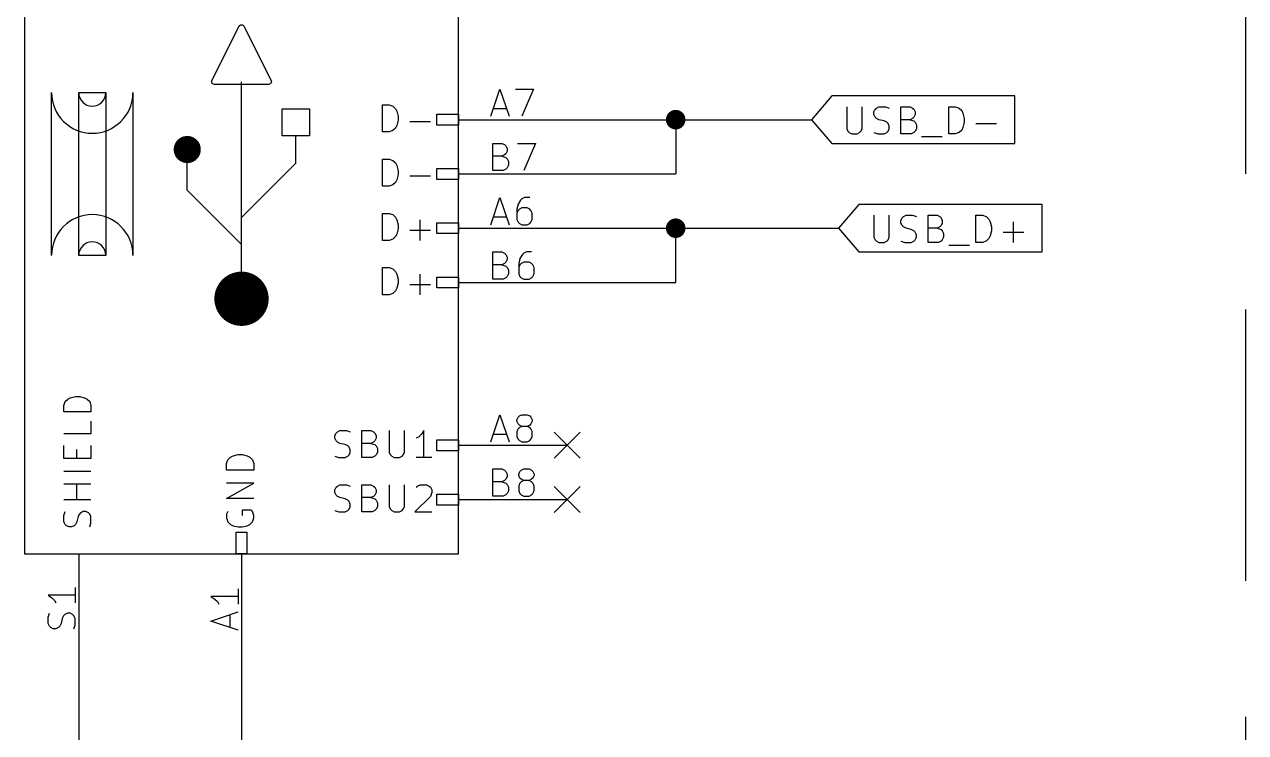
# Model space of a CAD drawing. Extents: x 0.4 to 16.1, y -11.3 to -0.4.
# Drawn here: x 1.65 to 3.9, y -2.779 to -1.474 of the extents above; entities that cross this region are included whole.
import ezdxf

# ---------------------------------------------------------------- set-up
doc = ezdxf.new("R2010")
doc.units = 0
doc.header["$MEASUREMENT"] = 0
doc.linetypes.add('DASHED', pattern=[0.75, 0.5, -0.25])
for name, color, linetype in [('BLUE4', 5, 'CONTINUOUS'), ('BROWN2', 54, 'CONTINUOUS'), ('CYAN2', 4, 'CONTINUOUS'), ('LYELLOW', 51, 'CONTINUOUS'), ('MAGENTA2', 6, 'CONTINUOUS'), ('MAGENTA3', 221, 'CONTINUOUS'), ('RED3', 11, 'CONTINUOUS')]:
    doc.layers.add(name, color=color, linetype=linetype)

msp = doc.modelspace()

# ---------------------------------------------------------------- linework, layer by layer
at = {"layer": 'BLUE4', "linetype": 'CONTINUOUS'}
for p, q in [((2.50952, -1.64362), (2.52619, -1.59362)), ((2.52619, -1.59362), (2.54285, -1.64362)), ((2.55476, -1.59362), (2.58809, -1.59362)), ((2.58809, -1.59362), (2.56667, -1.64362)), ((2.51428, -1.62933), (2.53809, -1.62933)), ((2.51309, -1.74362), (2.51309, -1.69362)), ((2.51309, -1.69362), (2.52976, -1.69362)), ((2.52976, -1.69362), (2.53452, -1.696)), ((2.53452, -1.696), (2.5369, -1.69838)), ((2.5369, -1.69838), (2.53928, -1.70314)), ((2.53928, -1.7079), (2.5369, -1.71267)), ((2.53928, -1.70314), (2.53928, -1.7079)), ((2.55833, -1.69362), (2.59167, -1.69362)), ((2.59167, -1.69362), (2.57024, -1.74362)), ((2.52976, -1.71743), (2.51309, -1.71743)), ((2.53452, -1.71505), (2.52976, -1.71743)), ((2.52976, -1.71743), (2.5369, -1.71981)), ((2.5369, -1.71267), (2.53452, -1.71505)), ((2.5369, -1.71981), (2.53928, -1.72219)), ((2.53928, -1.72219), (2.54167, -1.72695)), ((2.54167, -1.72695), (2.54167, -1.73409)), ((2.53214, -1.74362), (2.51309, -1.74362)), ((2.5369, -1.74124), (2.53214, -1.74362)), ((2.53928, -1.73885), (2.5369, -1.74124)), ((2.54167, -1.73409), (2.53928, -1.73885)), ((2.50952, -1.84362), (2.52619, -1.79362)), ((2.52619, -1.79362), (2.54285, -1.84362)), ((2.56428, -1.79838), (2.55952, -1.80552)), ((2.56667, -1.796), (2.56428, -1.79838)), ((2.57143, -1.79362), (2.56667, -1.796)), ((2.58095, -1.79362), (2.57143, -1.79362)), ((2.55952, -1.80552), (2.55714, -1.81505)), ((2.55714, -1.81505), (2.55714, -1.83409)), ((2.55952, -1.81743), (2.55714, -1.82219)), ((2.5619, -1.81505), (2.55952, -1.81743)), ((2.56667, -1.81267), (2.5619, -1.81505)), ((2.57619, -1.81267), (2.56667, -1.81267)), ((2.58095, -1.81505), (2.57619, -1.81267)), ((2.58333, -1.81743), (2.58095, -1.81505)), ((2.58571, -1.82219), (2.58333, -1.81743)), ((2.58571, -1.83409), (2.58571, -1.82219)), ((2.51428, -1.82933), (2.53809, -1.82933)), ((2.55714, -1.83409), (2.55952, -1.83885)), ((2.55952, -1.83885), (2.5619, -1.84124)), ((2.5619, -1.84124), (2.56667, -1.84362)), ((2.56667, -1.84362), (2.57619, -1.84362)), ((2.57619, -1.84362), (2.58095, -1.84124)), ((2.58095, -1.84124), (2.58333, -1.83885)), ((2.58333, -1.83885), (2.58571, -1.83409)), ((2.51309, -1.94362), (2.51309, -1.89362)), ((2.51309, -1.89362), (2.52976, -1.89362)), ((2.52976, -1.89362), (2.53452, -1.896)), ((2.53452, -1.896), (2.5369, -1.89838)), ((2.5369, -1.89838), (2.53928, -1.90314)), ((2.53928, -1.9079), (2.5369, -1.91267)), ((2.53928, -1.90314), (2.53928, -1.9079)), ((2.56309, -1.90552), (2.56071, -1.91505)), ((2.56785, -1.89838), (2.56309, -1.90552)), ((2.57024, -1.896), (2.56785, -1.89838)), ((2.575, -1.89362), (2.57024, -1.896)), ((2.58452, -1.89362), (2.575, -1.89362)), ((2.52976, -1.91743), (2.51309, -1.91743)), ((2.53452, -1.91505), (2.52976, -1.91743)), ((2.52976, -1.91743), (2.5369, -1.91981)), ((2.5369, -1.91267), (2.53452, -1.91505)), ((2.5369, -1.91981), (2.53928, -1.92219)), ((2.53928, -1.92219), (2.54167, -1.92695)), ((2.54167, -1.93409), (2.53928, -1.93885)), ((2.54167, -1.92695), (2.54167, -1.93409)), ((2.56071, -1.91505), (2.56071, -1.93409)), ((2.56309, -1.91743), (2.56071, -1.92219)), ((2.56071, -1.93409), (2.56309, -1.93885)), ((2.56547, -1.91505), (2.56309, -1.91743)), ((2.57024, -1.91267), (2.56547, -1.91505)), ((2.57976, -1.91267), (2.57024, -1.91267)), ((2.58452, -1.91505), (2.57976, -1.91267)), ((2.5869, -1.91743), (2.58452, -1.91505)), ((2.58928, -1.92219), (2.5869, -1.91743)), ((2.5869, -1.93885), (2.58928, -1.93409)), ((2.58928, -1.93409), (2.58928, -1.92219)), ((2.53214, -1.94362), (2.51309, -1.94362)), ((2.5369, -1.94124), (2.53214, -1.94362)), ((2.53928, -1.93885), (2.5369, -1.94124)), ((2.56309, -1.93885), (2.56547, -1.94124)), ((2.56547, -1.94124), (2.57024, -1.94362)), ((2.57024, -1.94362), (2.57976, -1.94362)), ((2.57976, -1.94362), (2.58452, -1.94124)), ((2.58452, -1.94124), (2.5869, -1.93885)), ((2.50952, -2.24362), (2.52619, -2.19362)), ((2.52619, -2.19362), (2.54285, -2.24362)), ((2.55714, -2.20314), (2.55952, -2.19838)), ((2.55714, -2.20552), (2.55714, -2.20314)), ((2.55952, -2.19838), (2.5619, -2.196)), ((2.5619, -2.196), (2.56667, -2.19362)), ((2.56667, -2.19362), (2.57619, -2.19362)), ((2.57619, -2.19362), (2.58095, -2.196)), ((2.58095, -2.196), (2.58333, -2.19838)), ((2.58333, -2.19838), (2.58571, -2.20314)), ((2.58571, -2.20314), (2.58571, -2.20552)), ((2.55952, -2.21028), (2.55714, -2.20552)), ((2.55952, -2.21981), (2.55714, -2.22457)), ((2.55714, -2.22457), (2.55714, -2.23409)), ((2.5619, -2.21267), (2.55952, -2.21028)), ((2.5619, -2.21743), (2.55952, -2.21981)), ((2.56667, -2.21505), (2.5619, -2.21267)), ((2.56667, -2.21505), (2.5619, -2.21743)), ((2.57619, -2.21505), (2.56667, -2.21505)), ((2.58095, -2.21267), (2.57619, -2.21505)), ((2.58095, -2.21743), (2.57619, -2.21505)), ((2.58333, -2.21028), (2.58095, -2.21267)), ((2.58333, -2.21981), (2.58095, -2.21743)), ((2.58571, -2.20552), (2.58333, -2.21028)), ((2.58571, -2.22457), (2.58333, -2.21981)), ((2.58571, -2.23409), (2.58571, -2.22457)), ((2.51428, -2.22933), (2.53809, -2.22933)), ((2.55714, -2.23409), (2.55952, -2.23885)), ((2.55952, -2.23885), (2.5619, -2.24124)), ((2.5619, -2.24124), (2.56667, -2.24362)), ((2.56667, -2.24362), (2.57619, -2.24362)), ((2.57619, -2.24362), (2.58095, -2.24124)), ((2.58095, -2.24124), (2.58333, -2.23885)), ((2.58333, -2.23885), (2.58571, -2.23409)), ((2.51309, -2.34362), (2.51309, -2.29362)), ((2.51309, -2.29362), (2.52976, -2.29362)), ((2.52976, -2.29362), (2.53452, -2.296)), ((2.56547, -2.296), (2.57024, -2.29362)), ((2.57024, -2.29362), (2.57976, -2.29362)), ((2.57976, -2.29362), (2.58452, -2.296)), ((2.52976, -2.31743), (2.51309, -2.31743)), ((2.53452, -2.31505), (2.52976, -2.31743)), ((2.52976, -2.31743), (2.5369, -2.31981)), ((2.53452, -2.296), (2.5369, -2.29838)), ((2.5369, -2.31267), (2.53452, -2.31505)), ((2.5369, -2.29838), (2.53928, -2.30314)), ((2.53928, -2.3079), (2.5369, -2.31267)), ((2.53928, -2.30314), (2.53928, -2.3079)), ((2.56071, -2.30314), (2.56309, -2.29838)), ((2.56071, -2.30552), (2.56071, -2.30314)), ((2.56309, -2.31028), (2.56071, -2.30552)), ((2.56309, -2.29838), (2.56547, -2.296)), ((2.56547, -2.31267), (2.56309, -2.31028)), ((2.56547, -2.31743), (2.56309, -2.31981)), ((2.57024, -2.31505), (2.56547, -2.31267)), ((2.57024, -2.31505), (2.56547, -2.31743)), ((2.57976, -2.31505), (2.57024, -2.31505)), ((2.58452, -2.31267), (2.57976, -2.31505)), ((2.58452, -2.31743), (2.57976, -2.31505)), ((2.58452, -2.296), (2.5869, -2.29838)), ((2.5869, -2.31028), (2.58452, -2.31267)), ((2.5869, -2.31981), (2.58452, -2.31743)), ((2.5869, -2.29838), (2.58928, -2.30314)), ((2.58928, -2.30552), (2.5869, -2.31028)), ((2.58928, -2.30314), (2.58928, -2.30552)), ((2.5369, -2.31981), (2.53928, -2.32219)), ((2.53928, -2.33885), (2.5369, -2.34124)), ((2.53928, -2.32219), (2.54167, -2.32695)), ((2.54167, -2.33409), (2.53928, -2.33885)), ((2.54167, -2.32695), (2.54167, -2.33409)), ((2.56309, -2.31981), (2.56071, -2.32457)), ((2.56071, -2.32457), (2.56071, -2.33409)), ((2.56071, -2.33409), (2.56309, -2.33885)), ((2.56309, -2.33885), (2.56547, -2.34124)), ((2.58452, -2.34124), (2.5869, -2.33885)), ((2.58928, -2.32457), (2.5869, -2.31981)), ((2.5869, -2.33885), (2.58928, -2.33409)), ((2.58928, -2.33409), (2.58928, -2.32457)), ((2.53214, -2.34362), (2.51309, -2.34362)), ((2.5369, -2.34124), (2.53214, -2.34362)), ((2.56547, -2.34124), (2.57024, -2.34362)), ((2.57024, -2.34362), (2.57976, -2.34362)), ((2.57976, -2.34362), (2.58452, -2.34124)), ((1.74362, -2.5119), (1.74362, -2.54047)), ((2.04362, -2.51428), (2.04362, -2.54285)), ((1.74362, -2.52619), (1.69362, -2.52619)), ((1.69362, -2.52619), (1.70076, -2.53095)), ((1.70076, -2.53095), (1.70552, -2.53571)), ((1.70552, -2.53571), (1.7079, -2.54047)), ((2.04362, -2.52857), (1.99362, -2.52857)), ((1.99362, -2.52857), (2.00076, -2.53333)), ((2.00076, -2.53333), (2.00552, -2.53809)), ((2.00552, -2.53809), (2.0079, -2.54285)), ((1.69362, -2.56667), (1.696, -2.55952)), ((1.72219, -2.56428), (1.71981, -2.56905)), ((1.72457, -2.5619), (1.72219, -2.56428)), ((1.72933, -2.55952), (1.72457, -2.5619)), ((1.73409, -2.55952), (1.72933, -2.55952)), ((1.73885, -2.5619), (1.73409, -2.55952)), ((1.74124, -2.56428), (1.73885, -2.5619)), ((1.74362, -2.56905), (1.74124, -2.56428)), ((1.99362, -2.57381), (2.04362, -2.55714)), ((2.02933, -2.58571), (2.02933, -2.5619)), ((1.69362, -2.57857), (1.69362, -2.56667)), ((1.696, -2.58333), (1.69362, -2.57857)), ((1.69838, -2.58571), (1.696, -2.58333)), ((1.70314, -2.58809), (1.69838, -2.58571)), ((1.71267, -2.58571), (1.7079, -2.58809)), ((1.71505, -2.58333), (1.71267, -2.58571)), ((1.71743, -2.57857), (1.71505, -2.58333)), ((1.71981, -2.56905), (1.71743, -2.57857)), ((1.74124, -2.58809), (1.74362, -2.58095)), ((1.74362, -2.58095), (1.74362, -2.56905)), ((2.04362, -2.59047), (1.99362, -2.57381)), ((1.7079, -2.58809), (1.70314, -2.58809))]:
    msp.add_line(p, q, dxfattribs=at)
at = {"layer": 'BROWN2', "linetype": 'CONTINUOUS'}
for p, q in [((1.65, -1.05), (1.65, -2.45)), ((1.65, -1.05), (1.65, -2.45)), ((2.45, -2.45), (2.45, -1.05)), ((2.45, -2.45), (2.45, -1.05)), ((1.99553, -1.57776), (2.04553, -1.47776)), ((2.04553, -1.47776), (2.04635, -1.47658)), ((2.04635, -1.47658), (2.04683, -1.4763)), ((2.04683, -1.4763), (2.04716, -1.47589)), ((2.04716, -1.47589), (2.04799, -1.47561)), ((2.04799, -1.47561), (2.04877, -1.47515)), ((2.04877, -1.47515), (2.04931, -1.47517)), ((2.04931, -1.47517), (2.04983, -1.475)), ((2.04983, -1.475), (2.05071, -1.47523)), ((2.05071, -1.47523), (2.05158, -1.47526)), ((2.05158, -1.47526), (2.05202, -1.47556)), ((2.05202, -1.47556), (2.05256, -1.4757)), ((2.05256, -1.4757), (2.05317, -1.47636)), ((2.05317, -1.47636), (2.0539, -1.47687)), ((2.0539, -1.47687), (2.05411, -1.47737)), ((2.05411, -1.47737), (2.05447, -1.47776)), ((2.05447, -1.47776), (2.10447, -1.57776)), ((1.99503, -1.58054), (1.99527, -1.57921)), ((1.99506, -1.58062), (1.99503, -1.58054)), ((1.99505, -1.5807), (1.99506, -1.58062)), ((1.99557, -1.58183), (1.99505, -1.5807)), ((1.99527, -1.57921), (1.99545, -1.57792)), ((1.99545, -1.57792), (1.99551, -1.57785)), ((1.99551, -1.57785), (1.99553, -1.57776)), ((1.9961, -1.58313), (1.99557, -1.58183)), ((1.99618, -1.58319), (1.9961, -1.58313)), ((1.99622, -1.58327), (1.99618, -1.58319)), ((1.99737, -1.58402), (1.99622, -1.58327)), ((1.99842, -1.58474), (1.99737, -1.58402)), ((1.9985, -1.58474), (1.99842, -1.58474)), ((1.99858, -1.5848), (1.9985, -1.58474)), ((2, -1.585), (1.99858, -1.5848)), ((2.1, -1.585), (2, -1.585)), ((2.05, -1.98), (2.05, -1.58)), ((2.10008, -1.58498), (2.1, -1.585)), ((2.10017, -1.585), (2.10008, -1.58498)), ((2.10141, -1.58459), (2.10017, -1.585)), ((2.1027, -1.58421), (2.10141, -1.58459)), ((2.10276, -1.58414), (2.1027, -1.58421)), ((2.10284, -1.58411), (2.10276, -1.58414)), ((2.10363, -1.58313), (2.10284, -1.58411)), ((2.10455, -1.58208), (2.10363, -1.58313)), ((2.10447, -1.57776), (2.10493, -1.57913)), ((2.10456, -1.58199), (2.10455, -1.58208)), ((2.10461, -1.58192), (2.10456, -1.58199)), ((2.10476, -1.58059), (2.10461, -1.58192)), ((2.10495, -1.5793), (2.10476, -1.58059)), ((2.10493, -1.57913), (2.10491, -1.57922)), ((2.10491, -1.57922), (2.10495, -1.5793)), ((1.7, -1.9), (1.7, -1.6)), ((1.75, -1.9), (1.75, -1.6)), ((1.75, -1.6), (1.8, -1.6)), ((1.8, -1.6), (1.8, -1.9)), ((1.85, -1.6), (1.85, -1.9)), ((3.1375, -1.60624), (3.1, -1.65)), ((3.47502, -1.60624), (3.1375, -1.60624)), ((3.47502, -1.65), (3.47502, -1.60624)), ((2.125, -1.68), (2.125, -1.63)), ((2.125, -1.63), (2.175, -1.63)), ((2.175, -1.63), (2.175, -1.68)), ((2.41, -1.66), (2.41, -1.64)), ((2.41, -1.64), (2.45, -1.64)), ((2.45, -1.64), (2.45, -1.66)), ((3.16503, -1.62619), (3.16503, -1.66667)), ((3.1936, -1.66667), (3.1936, -1.62619)), ((3.21503, -1.63572), (3.21741, -1.63095)), ((3.21503, -1.64048), (3.21503, -1.63572)), ((3.21741, -1.64524), (3.21503, -1.64048)), ((3.21741, -1.63095), (3.21979, -1.62857)), ((3.21979, -1.62857), (3.22455, -1.62619)), ((3.22455, -1.62619), (3.23646, -1.62619)), ((3.23646, -1.62619), (3.2436, -1.62857)), ((3.26503, -1.67619), (3.26503, -1.62619)), ((3.26503, -1.62619), (3.2817, -1.62619)), ((3.2817, -1.62619), (3.28646, -1.62857)), ((3.28646, -1.62857), (3.28884, -1.63095)), ((3.28884, -1.63095), (3.29122, -1.63572)), ((3.29122, -1.64048), (3.28884, -1.64524)), ((3.29122, -1.63572), (3.29122, -1.64048)), ((3.35313, -1.67619), (3.35313, -1.62619)), ((3.35313, -1.62619), (3.36503, -1.62619)), ((3.36503, -1.62619), (3.37217, -1.62857)), ((3.37217, -1.62857), (3.37693, -1.63333)), ((3.37693, -1.63333), (3.37931, -1.6381)), ((3.37931, -1.6381), (3.3817, -1.64762)), ((2.45, -1.66), (2.41, -1.66)), ((2.45, -1.65), (2.65, -1.65)), ((3.1, -1.65), (3.1375, -1.69376)), ((3.21979, -1.64762), (3.21741, -1.64524)), ((3.22455, -1.65), (3.21979, -1.64762)), ((3.23407, -1.65238), (3.22455, -1.65)), ((3.23884, -1.65476), (3.23407, -1.65238)), ((3.24122, -1.65715), (3.23884, -1.65476)), ((3.2436, -1.66191), (3.24122, -1.65715)), ((3.2436, -1.66667), (3.2436, -1.66191)), ((3.2817, -1.65), (3.26503, -1.65)), ((3.28646, -1.64762), (3.2817, -1.65)), ((3.2817, -1.65), (3.28884, -1.65238)), ((3.28884, -1.64524), (3.28646, -1.64762)), ((3.28884, -1.65238), (3.29122, -1.65476)), ((3.29122, -1.65476), (3.2936, -1.65952)), ((3.2936, -1.65952), (3.2936, -1.66667)), ((3.37931, -1.66429), (3.37693, -1.66905)), ((3.3817, -1.65476), (3.37931, -1.66429)), ((3.3817, -1.64762), (3.3817, -1.65476)), ((3.40313, -1.65715), (3.44122, -1.65715)), ((3.47502, -1.69376), (3.47502, -1.65)), ((2.175, -1.68), (2.125, -1.68)), ((2.15, -1.73), (2.15, -1.68)), ((3.16503, -1.66667), (3.16741, -1.67143)), ((3.16741, -1.67143), (3.16979, -1.67381)), ((3.16979, -1.67381), (3.17455, -1.67619)), ((3.17455, -1.67619), (3.18407, -1.67619)), ((3.18407, -1.67619), (3.18884, -1.67381)), ((3.18884, -1.67381), (3.19122, -1.67143)), ((3.19122, -1.67143), (3.1936, -1.66667)), ((3.21503, -1.67381), (3.22217, -1.67619)), ((3.22217, -1.67619), (3.23407, -1.67619)), ((3.23407, -1.67619), (3.23884, -1.67381)), ((3.23884, -1.67381), (3.24122, -1.67143)), ((3.24122, -1.67143), (3.2436, -1.66667)), ((3.28407, -1.67619), (3.26503, -1.67619)), ((3.28884, -1.67381), (3.28407, -1.67619)), ((3.29122, -1.67143), (3.28884, -1.67381)), ((3.2936, -1.66667), (3.29122, -1.67143)), ((3.30313, -1.68095), (3.34122, -1.68095)), ((3.36503, -1.67619), (3.35313, -1.67619)), ((3.37217, -1.67381), (3.36503, -1.67619)), ((3.37693, -1.66905), (3.37217, -1.67381)), ((3.1375, -1.69376), (3.47502, -1.69376)), ((1.95, -1.78), (1.95, -1.73)), ((2.05, -1.83), (2.15, -1.73)), ((2.41, -1.76), (2.41, -1.74)), ((2.41, -1.74), (2.45, -1.74)), ((2.45, -1.74), (2.45, -1.76)), ((2.45, -1.75), (2.65, -1.75)), ((2.45, -1.76), (2.41, -1.76)), ((2.05, -1.88), (1.95, -1.78)), ((3.1875, -1.80624), (3.15, -1.85)), ((3.52502, -1.80624), (3.1875, -1.80624)), ((3.52502, -1.85), (3.52502, -1.80624)), ((2.41, -1.86), (2.41, -1.84)), ((2.41, -1.84), (2.45, -1.84)), ((2.45, -1.84), (2.45, -1.86)), ((3.21503, -1.82619), (3.21503, -1.86667)), ((3.2436, -1.86667), (3.2436, -1.82619)), ((3.26503, -1.83572), (3.26741, -1.83095)), ((3.26503, -1.84048), (3.26503, -1.83572)), ((3.26741, -1.84524), (3.26503, -1.84048)), ((3.26741, -1.83095), (3.26979, -1.82857)), ((3.26979, -1.82857), (3.27455, -1.82619)), ((3.27455, -1.82619), (3.28646, -1.82619)), ((3.28646, -1.82619), (3.2936, -1.82857)), ((3.31503, -1.87619), (3.31503, -1.82619)), ((3.31503, -1.82619), (3.3317, -1.82619)), ((3.3317, -1.82619), (3.33646, -1.82857)), ((3.33646, -1.82857), (3.33884, -1.83095)), ((3.33884, -1.83095), (3.34122, -1.83572)), ((3.34122, -1.84048), (3.33884, -1.84524)), ((3.34122, -1.83572), (3.34122, -1.84048)), ((3.40313, -1.87619), (3.40313, -1.82619)), ((3.40313, -1.82619), (3.41503, -1.82619)), ((3.41503, -1.82619), (3.42217, -1.82857)), ((3.42217, -1.82857), (3.42693, -1.83333)), ((3.42693, -1.83333), (3.42931, -1.8381)), ((3.42931, -1.8381), (3.4317, -1.84762)), ((3.47217, -1.87619), (3.47217, -1.8381)), ((2.45, -1.86), (2.41, -1.86)), ((2.45, -1.85), (2.65, -1.85)), ((3.15, -1.85), (3.1875, -1.89376)), ((3.21503, -1.86667), (3.21741, -1.87143)), ((3.24122, -1.87143), (3.2436, -1.86667)), ((3.26979, -1.84762), (3.26741, -1.84524)), ((3.27455, -1.85), (3.26979, -1.84762)), ((3.28407, -1.85238), (3.27455, -1.85)), ((3.28884, -1.85476), (3.28407, -1.85238)), ((3.29122, -1.85715), (3.28884, -1.85476)), ((3.2936, -1.86191), (3.29122, -1.85715)), ((3.29122, -1.87143), (3.2936, -1.86667)), ((3.2936, -1.86667), (3.2936, -1.86191)), ((3.3317, -1.85), (3.31503, -1.85)), ((3.33646, -1.84762), (3.3317, -1.85)), ((3.3317, -1.85), (3.33884, -1.85238)), ((3.33884, -1.84524), (3.33646, -1.84762)), ((3.33884, -1.85238), (3.34122, -1.85476)), ((3.34122, -1.85476), (3.3436, -1.85952)), ((3.3436, -1.86667), (3.34122, -1.87143)), ((3.3436, -1.85952), (3.3436, -1.86667)), ((3.42931, -1.86429), (3.42693, -1.86905)), ((3.4317, -1.85476), (3.42931, -1.86429)), ((3.4317, -1.84762), (3.4317, -1.85476)), ((3.45313, -1.85715), (3.49122, -1.85715)), ((3.52502, -1.89376), (3.52502, -1.85)), ((3.21741, -1.87143), (3.21979, -1.87381)), ((3.21979, -1.87381), (3.22455, -1.87619)), ((3.22455, -1.87619), (3.23407, -1.87619)), ((3.23407, -1.87619), (3.23884, -1.87381)), ((3.23884, -1.87381), (3.24122, -1.87143)), ((3.26503, -1.87381), (3.27217, -1.87619)), ((3.27217, -1.87619), (3.28407, -1.87619)), ((3.28407, -1.87619), (3.28884, -1.87381)), ((3.28884, -1.87381), (3.29122, -1.87143)), ((3.33407, -1.87619), (3.31503, -1.87619)), ((3.33884, -1.87381), (3.33407, -1.87619)), ((3.34122, -1.87143), (3.33884, -1.87381)), ((3.35313, -1.88095), (3.39122, -1.88095)), ((3.41503, -1.87619), (3.40313, -1.87619)), ((3.42217, -1.87381), (3.41503, -1.87619)), ((3.42693, -1.86905), (3.42217, -1.87381)), ((1.8, -1.9), (1.75, -1.9)), ((3.1875, -1.89376), (3.52502, -1.89376)), ((2.41, -1.96), (2.41, -1.94)), ((2.41, -1.94), (2.45, -1.94)), ((2.45, -1.94), (2.45, -1.96)), ((2.45, -1.95), (2.65, -1.95)), ((2.45, -1.96), (2.41, -1.96)), ((2.41, -2.26), (2.41, -2.24)), ((2.41, -2.24), (2.45, -2.24)), ((2.45, -2.24), (2.45, -2.26)), ((2.45, -2.25), (2.65, -2.25)), ((2.45, -2.26), (2.41, -2.26)), ((2.41, -2.36), (2.41, -2.34)), ((2.41, -2.34), (2.45, -2.34)), ((2.45, -2.34), (2.45, -2.36)), ((2.45, -2.36), (2.41, -2.36)), ((2.45, -2.35), (2.65, -2.35)), ((2.04, -2.45), (2.04, -2.41)), ((2.04, -2.41), (2.06, -2.41)), ((2.06, -2.41), (2.06, -2.45)), ((1.65, -2.45), (2.45, -2.45)), ((1.65, -2.45), (2.45, -2.45)), ((1.75, -2.45), (1.75, -2.65)), ((2.06, -2.45), (2.04, -2.45)), ((2.05, -2.45), (2.05, -2.65))]:
    msp.add_line(p, q, dxfattribs=at)
at = {"layer": 'BROWN2'}
for points, const_width in [([(1.9375, -1.705, 1), (1.9625, -1.705, 1)], 0.025), ([(2.025, -1.98, 1), (2.075, -1.98, 1)], 0.05)]:
    msp.add_lwpolyline(points, format="xyb", close=True, dxfattribs=dict(at, const_width=const_width))
for centre, radius, start, end in [((1.775, -1.6), 0.075, -179.8, -0.2), ((1.775, -1.6), 0.025, -179.8, -0.2), ((1.775, -1.6), 0.025, -179.8, -0.2), ((1.775, -1.9), 0.075, -359.8, -180.2), ((1.775, -1.9), 0.025, -359.8, -180.2), ((1.775, -1.9), 0.025, -359.8, -180.2)]:
    msp.add_arc(centre, radius, start, end, dxfattribs=at)
at = {"layer": 'CYAN2', "linetype": 'CONTINUOUS'}
for p, q in [((2.626, -2.226), (2.674, -2.274)), ((2.674, -2.226), (2.626, -2.274)), ((2.626, -2.326), (2.674, -2.374)), ((2.674, -2.326), (2.626, -2.374))]:
    msp.add_line(p, q, dxfattribs=at)
at = {"layer": 'LYELLOW', "linetype": 'CONTINUOUS'}
for p, q in [((1.65, -1.05), (1.65, -2.45)), ((2.45, -2.45), (2.45, -1.05)), ((1.65, -2.45), (2.45, -2.45))]:
    msp.add_line(p, q, dxfattribs=at)
at = {"layer": 'MAGENTA2', "linetype": 'CONTINUOUS'}
for p, q in [((2.31, -1.67262), (2.31, -1.62262)), ((2.31, -1.62262), (2.3219, -1.62262)), ((2.3219, -1.62262), (2.32905, -1.625)), ((2.32905, -1.625), (2.33381, -1.62976)), ((2.33381, -1.62976), (2.33619, -1.63452)), ((2.33619, -1.63452), (2.33857, -1.64405)), ((2.33619, -1.66071), (2.33381, -1.66547)), ((2.33857, -1.65119), (2.33619, -1.66071)), ((2.33857, -1.64405), (2.33857, -1.65119)), ((2.36, -1.65357), (2.39809, -1.65357)), ((2.3219, -1.67262), (2.31, -1.67262)), ((2.32905, -1.67024), (2.3219, -1.67262)), ((2.33381, -1.66547), (2.32905, -1.67024)), ((2.31, -1.77262), (2.31, -1.72262)), ((2.31, -1.72262), (2.3219, -1.72262)), ((2.3219, -1.72262), (2.32905, -1.725)), ((2.32905, -1.725), (2.33381, -1.72976)), ((2.33381, -1.72976), (2.33619, -1.73452)), ((2.33619, -1.73452), (2.33857, -1.74405)), ((2.33857, -1.75119), (2.33619, -1.76071)), ((2.33857, -1.74405), (2.33857, -1.75119)), ((2.36, -1.75357), (2.39809, -1.75357)), ((2.3219, -1.77262), (2.31, -1.77262)), ((2.32905, -1.77024), (2.3219, -1.77262)), ((2.33381, -1.76547), (2.32905, -1.77024)), ((2.33619, -1.76071), (2.33381, -1.76547)), ((2.31, -1.87262), (2.31, -1.82262)), ((2.31, -1.82262), (2.3219, -1.82262)), ((2.3219, -1.82262), (2.32905, -1.825)), ((2.32905, -1.825), (2.33381, -1.82976)), ((2.33381, -1.82976), (2.33619, -1.83452)), ((2.33619, -1.83452), (2.33857, -1.84405)), ((2.33857, -1.84405), (2.33857, -1.85119)), ((2.37905, -1.87262), (2.37905, -1.83452)), ((2.33381, -1.86547), (2.32905, -1.87024)), ((2.33619, -1.86071), (2.33381, -1.86547)), ((2.33857, -1.85119), (2.33619, -1.86071)), ((2.36, -1.85357), (2.39809, -1.85357)), ((2.3219, -1.87262), (2.31, -1.87262)), ((2.32905, -1.87024), (2.3219, -1.87262)), ((2.31, -1.97262), (2.31, -1.92262)), ((2.31, -1.92262), (2.3219, -1.92262)), ((2.3219, -1.92262), (2.32905, -1.925)), ((2.32905, -1.925), (2.33381, -1.92976)), ((2.33381, -1.92976), (2.33619, -1.93452)), ((2.33619, -1.93452), (2.33857, -1.94405)), ((2.37905, -1.97262), (2.37905, -1.93452)), ((2.33857, -1.95119), (2.33619, -1.96071)), ((2.33857, -1.94405), (2.33857, -1.95119)), ((2.36, -1.95357), (2.39809, -1.95357)), ((2.3219, -1.97262), (2.31, -1.97262)), ((2.32905, -1.97024), (2.3219, -1.97262)), ((2.33381, -1.96547), (2.32905, -1.97024)), ((2.33619, -1.96071), (2.33381, -1.96547)), ((1.72262, -2.17667), (1.725, -2.16952)), ((1.72262, -2.18857), (1.72262, -2.17667)), ((1.725, -2.16952), (1.72976, -2.16476)), ((1.72976, -2.16476), (1.73452, -2.16238)), ((1.73452, -2.16238), (1.74405, -2.16)), ((1.74405, -2.16), (1.75119, -2.16)), ((1.75119, -2.16), (1.76071, -2.16238)), ((1.76071, -2.16238), (1.76547, -2.16476)), ((1.76547, -2.16476), (1.77024, -2.16952)), ((1.77024, -2.16952), (1.77262, -2.17667)), ((1.77262, -2.17667), (1.77262, -2.18857)), ((1.77262, -2.18857), (1.72262, -2.18857)), ((1.77262, -2.20524), (1.77262, -2.22905)), ((2.2219, -2.23214), (2.22428, -2.22738)), ((2.22428, -2.22738), (2.22667, -2.225)), ((2.22667, -2.225), (2.23143, -2.22262)), ((2.23143, -2.22262), (2.24333, -2.22262)), ((2.24333, -2.22262), (2.25047, -2.225)), ((2.2719, -2.27262), (2.2719, -2.22262)), ((2.2719, -2.22262), (2.28857, -2.22262)), ((2.28857, -2.22262), (2.29333, -2.225)), ((2.29333, -2.225), (2.29571, -2.22738)), ((2.29571, -2.22738), (2.29809, -2.23214)), ((2.3219, -2.22262), (2.3219, -2.26309)), ((2.35047, -2.26309), (2.35047, -2.22262)), ((2.38619, -2.22262), (2.38143, -2.22976)), ((2.38619, -2.27262), (2.38619, -2.22262)), ((1.77262, -2.22905), (1.72262, -2.22905)), ((2.2219, -2.2369), (2.2219, -2.23214)), ((2.22428, -2.24167), (2.2219, -2.2369)), ((2.22667, -2.24405), (2.22428, -2.24167)), ((2.23143, -2.24643), (2.22667, -2.24405)), ((2.24095, -2.24881), (2.23143, -2.24643)), ((2.24571, -2.25119), (2.24095, -2.24881)), ((2.28857, -2.24643), (2.2719, -2.24643)), ((2.29333, -2.24405), (2.28857, -2.24643)), ((2.28857, -2.24643), (2.29571, -2.24881)), ((2.29571, -2.24167), (2.29333, -2.24405)), ((2.29809, -2.2369), (2.29571, -2.24167)), ((2.29571, -2.24881), (2.29809, -2.25119)), ((2.29809, -2.23214), (2.29809, -2.2369)), ((2.37667, -2.23452), (2.3719, -2.2369)), ((2.38143, -2.22976), (2.37667, -2.23452)), ((1.72262, -2.27428), (1.72262, -2.25047)), ((1.74643, -2.27428), (1.74643, -2.25762)), ((1.77262, -2.25047), (1.77262, -2.27428)), ((2.025, -2.27667), (2.02976, -2.2719)), ((2.02976, -2.2719), (2.03452, -2.26952)), ((2.03452, -2.26952), (2.04405, -2.26714)), ((2.04405, -2.26714), (2.05119, -2.26714)), ((2.05119, -2.26714), (2.06071, -2.26952)), ((2.06071, -2.26952), (2.06547, -2.2719)), ((2.06547, -2.2719), (2.07024, -2.27667)), ((2.2219, -2.27024), (2.22905, -2.27262)), ((2.24095, -2.27262), (2.24571, -2.27024)), ((2.24809, -2.25357), (2.24571, -2.25119)), ((2.24571, -2.27024), (2.24809, -2.26785)), ((2.25047, -2.25833), (2.24809, -2.25357)), ((2.24809, -2.26785), (2.25047, -2.26309)), ((2.25047, -2.26309), (2.25047, -2.25833)), ((2.29571, -2.27024), (2.29095, -2.27262)), ((2.29809, -2.26785), (2.29571, -2.27024)), ((2.29809, -2.25119), (2.30047, -2.25595)), ((2.30047, -2.26309), (2.29809, -2.26785)), ((2.30047, -2.25595), (2.30047, -2.26309)), ((2.3219, -2.26309), (2.32428, -2.26785)), ((2.32428, -2.26785), (2.32667, -2.27024)), ((2.32667, -2.27024), (2.33143, -2.27262)), ((2.34095, -2.27262), (2.34571, -2.27024)), ((2.34571, -2.27024), (2.34809, -2.26785)), ((2.34809, -2.26785), (2.35047, -2.26309)), ((1.77262, -2.27428), (1.72262, -2.27428)), ((2.02262, -2.28381), (2.025, -2.27667)), ((2.02262, -2.29571), (2.02262, -2.28381)), ((2.07024, -2.27667), (2.07262, -2.28381)), ((2.07262, -2.28381), (2.07262, -2.29571)), ((2.22905, -2.27262), (2.24095, -2.27262)), ((2.29095, -2.27262), (2.2719, -2.27262)), ((2.33143, -2.27262), (2.34095, -2.27262)), ((2.40047, -2.27262), (2.3719, -2.27262)), ((1.77262, -2.29809), (1.72262, -2.29809)), ((2.07262, -2.29571), (2.02262, -2.29571)), ((1.77262, -2.3219), (1.72262, -2.3219)), ((1.74643, -2.35047), (1.74643, -2.3219)), ((2.02262, -2.34809), (2.07262, -2.31952)), ((2.07262, -2.31952), (2.02262, -2.31952)), ((2.2219, -2.33214), (2.22428, -2.32738)), ((2.2219, -2.3369), (2.2219, -2.33214)), ((2.22428, -2.34167), (2.2219, -2.3369)), ((2.22428, -2.32738), (2.22667, -2.325)), ((2.22667, -2.325), (2.23143, -2.32262)), ((2.23143, -2.32262), (2.24333, -2.32262)), ((2.24333, -2.32262), (2.25047, -2.325)), ((2.2719, -2.37262), (2.2719, -2.32262)), ((2.2719, -2.32262), (2.28857, -2.32262)), ((2.28857, -2.32262), (2.29333, -2.325)), ((2.29333, -2.325), (2.29571, -2.32738)), ((2.29571, -2.32738), (2.29809, -2.33214)), ((2.29809, -2.3369), (2.29571, -2.34167)), ((2.29809, -2.33214), (2.29809, -2.3369)), ((2.3219, -2.32262), (2.3219, -2.36309)), ((2.35047, -2.36309), (2.35047, -2.32262)), ((2.3719, -2.32738), (2.37428, -2.325)), ((2.37428, -2.325), (2.37905, -2.32262)), ((2.37905, -2.32262), (2.39095, -2.32262)), ((2.39095, -2.32262), (2.39571, -2.325)), ((2.39571, -2.325), (2.39809, -2.32738)), ((2.39809, -2.32738), (2.40047, -2.33214)), ((2.40047, -2.3369), (2.39809, -2.34405)), ((2.40047, -2.33214), (2.40047, -2.3369)), ((1.77262, -2.35047), (1.72262, -2.35047)), ((2.07262, -2.34809), (2.02262, -2.34809)), ((2.22667, -2.34405), (2.22428, -2.34167)), ((2.23143, -2.34643), (2.22667, -2.34405)), ((2.24095, -2.34881), (2.23143, -2.34643)), ((2.24571, -2.35119), (2.24095, -2.34881)), ((2.24809, -2.35357), (2.24571, -2.35119)), ((2.25047, -2.35833), (2.24809, -2.35357)), ((2.25047, -2.36309), (2.25047, -2.35833)), ((2.28857, -2.34643), (2.2719, -2.34643)), ((2.29333, -2.34405), (2.28857, -2.34643)), ((2.28857, -2.34643), (2.29571, -2.34881)), ((2.29571, -2.34167), (2.29333, -2.34405)), ((2.29571, -2.34881), (2.29809, -2.35119)), ((2.29809, -2.35119), (2.30047, -2.35595)), ((2.30047, -2.35595), (2.30047, -2.36309)), ((2.39809, -2.34405), (2.36952, -2.37262)), ((1.72262, -2.37905), (1.725, -2.3719)), ((1.72262, -2.39095), (1.72262, -2.37905)), ((1.74881, -2.38143), (1.74643, -2.39095)), ((1.75119, -2.37667), (1.74881, -2.38143)), ((1.75357, -2.37428), (1.75119, -2.37667)), ((1.75833, -2.3719), (1.75357, -2.37428)), ((1.76309, -2.3719), (1.75833, -2.3719)), ((1.76785, -2.37428), (1.76309, -2.3719)), ((1.77024, -2.37667), (1.76785, -2.37428)), ((1.77262, -2.38143), (1.77024, -2.37667)), ((1.77262, -2.39333), (1.77262, -2.38143)), ((2.025, -2.3719), (2.02262, -2.37667)), ((2.02262, -2.37667), (2.02262, -2.38381)), ((2.02262, -2.38381), (2.025, -2.39095)), ((2.06785, -2.36952), (2.05119, -2.36952)), ((2.05119, -2.36952), (2.05119, -2.37905)), ((2.07024, -2.3719), (2.06785, -2.36952)), ((2.07262, -2.37905), (2.07024, -2.3719)), ((2.07024, -2.39095), (2.07262, -2.38381)), ((2.07262, -2.38381), (2.07262, -2.37905)), ((2.2219, -2.37024), (2.22905, -2.37262)), ((2.22905, -2.37262), (2.24095, -2.37262)), ((2.24095, -2.37262), (2.24571, -2.37024)), ((2.24571, -2.37024), (2.24809, -2.36785)), ((2.24809, -2.36785), (2.25047, -2.36309)), ((2.29095, -2.37262), (2.2719, -2.37262)), ((2.29571, -2.37024), (2.29095, -2.37262)), ((2.29809, -2.36785), (2.29571, -2.37024)), ((2.30047, -2.36309), (2.29809, -2.36785)), ((2.3219, -2.36309), (2.32428, -2.36785)), ((2.32428, -2.36785), (2.32667, -2.37024)), ((2.32667, -2.37024), (2.33143, -2.37262)), ((2.33143, -2.37262), (2.34095, -2.37262)), ((2.34095, -2.37262), (2.34571, -2.37024)), ((2.34571, -2.37024), (2.34809, -2.36785)), ((2.34809, -2.36785), (2.35047, -2.36309)), ((2.36952, -2.37262), (2.40047, -2.37262)), ((1.725, -2.39571), (1.72262, -2.39095)), ((1.72738, -2.39809), (1.725, -2.39571)), ((1.73214, -2.40047), (1.72738, -2.39809)), ((1.7369, -2.40047), (1.73214, -2.40047)), ((1.74167, -2.39809), (1.7369, -2.40047)), ((1.74405, -2.39571), (1.74167, -2.39809)), ((1.74643, -2.39095), (1.74405, -2.39571)), ((1.77024, -2.40047), (1.77262, -2.39333)), ((2.025, -2.39095), (2.02976, -2.39571)), ((2.02976, -2.39571), (2.03452, -2.39809)), ((2.03452, -2.39809), (2.04405, -2.40047)), ((2.04405, -2.40047), (2.05119, -2.40047)), ((2.05119, -2.40047), (2.06071, -2.39809)), ((2.06071, -2.39809), (2.06547, -2.39571)), ((2.06547, -2.39571), (2.07024, -2.39095))]:
    msp.add_line(p, q, dxfattribs=at)
at = {"layer": 'MAGENTA3', "linetype": 'CONTINUOUS'}
for p, q in [((2.65, -1.65), (2.85, -1.65)), ((2.85, -1.65), (3.1, -1.65)), ((2.85, -1.65), (2.85, -1.75)), ((2.65, -1.75), (2.85, -1.75)), ((2.65, -1.85), (2.85, -1.85)), ((2.85, -1.95), (2.85, -1.85)), ((2.85, -1.85), (3.15, -1.85)), ((2.65, -1.95), (2.85, -1.95)), ((1.75, -2.65), (1.75, -2.8)), ((2.05, -2.65), (2.05, -2.8))]:
    msp.add_line(p, q, dxfattribs=at)
at = {"layer": 'MAGENTA3', "const_width": 0.018}
for points in [[(2.841, -1.65, 1), (2.859, -1.65, 1)], [(2.841, -1.85, 1), (2.859, -1.85, 1)]]:
    msp.add_lwpolyline(points, format="xyb", close=True, dxfattribs=at)
at = {"layer": 'RED3', "linetype": 'DASHED'}
msp.add_line((3.9, -0.5), (3.9, -3.5), dxfattribs=at)

doc.saveas('drawing.dxf')
